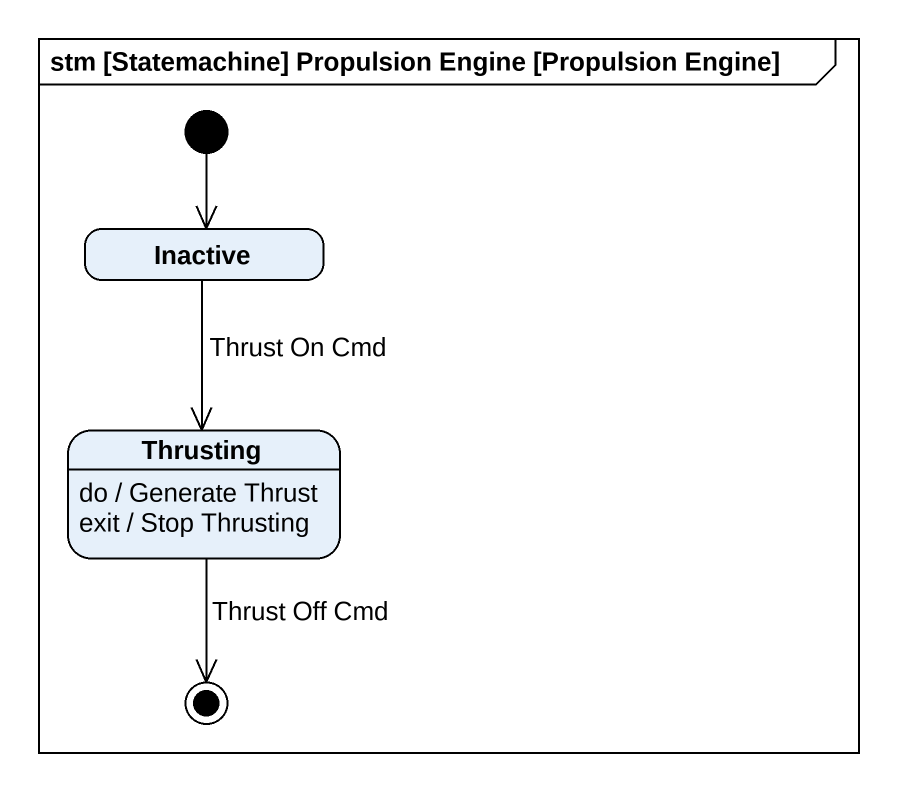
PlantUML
@startuml
mainframe stm [Statemachine] Propulsion Engine [Propulsion Engine]
hide empty description
state Inactive
state Thrusting
Thrusting : do / Generate Thrust
Thrusting : exit / Stop Thrusting
[*] --> Inactive
Inactive --> Thrusting : Thrust On Cmd
Thrusting --> [*] : Thrust Off Cmd
@enduml
